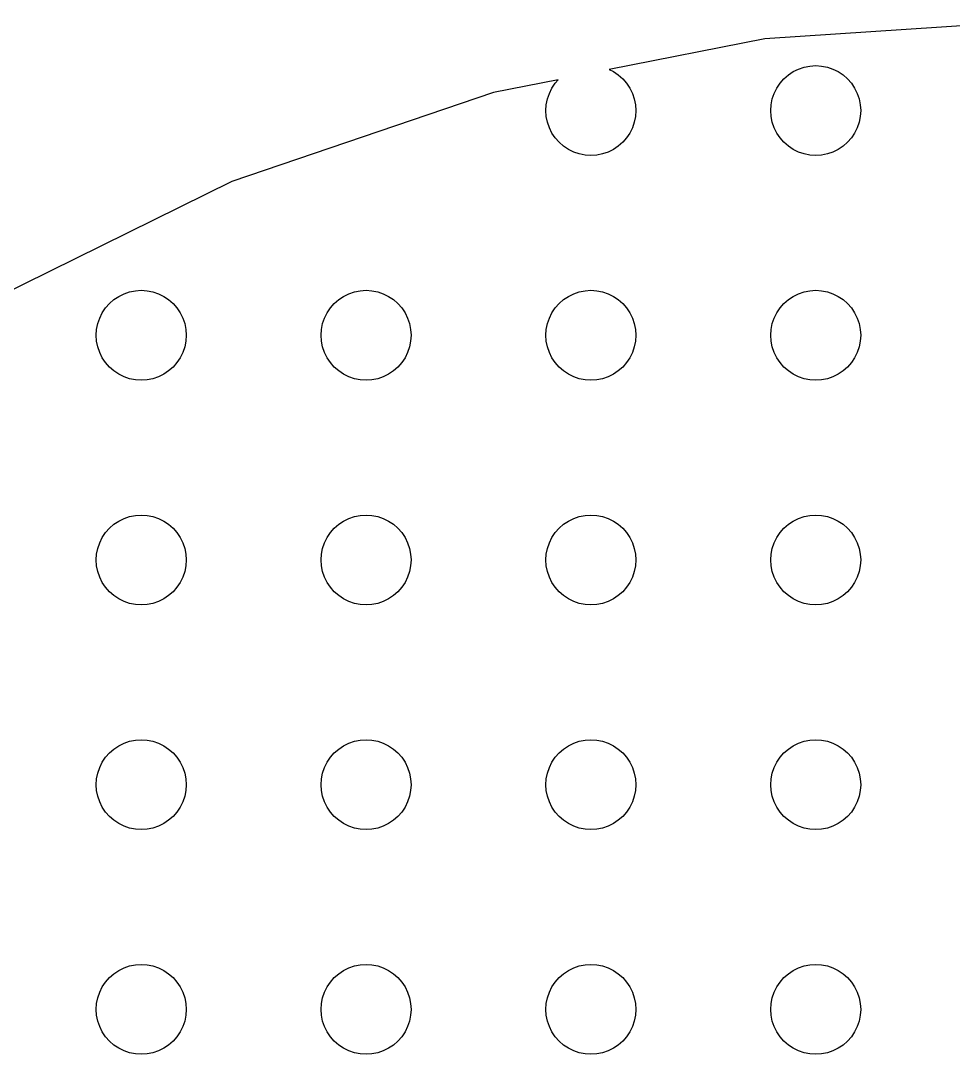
# Model space of a CAD drawing. Header units: metres. Extents: x -141 to 141, y -141 to 141.
# Drawn here: x -68 to -5.8, y 72 to 141 of the extents above; entities that cross this region are included whole.
import ezdxf

# ---------------------------------------------------------------- set-up
doc = ezdxf.new("R2010")
doc.units = ezdxf.units.M

msp = doc.modelspace()

# ---------------------------------------------------------------- linework, layer by layer
for p, q in [((0, 141), (-18.4042, 139.794)), ((-18.4042, 139.794), (-28.7709, 137.732)), ((-15.3916, 137.974), (-15, 138)), ((-15, 138), (-14.6084, 137.974)), ((-28.7709, 137.732), (-28.5, 137.598)), ((-28.5, 137.598), (-28.1737, 137.38)), ((-28.1737, 137.38), (-27.8787, 137.121)), ((-17.1213, 137.121), (-16.8263, 137.38)), ((-16.8263, 137.38), (-16.5, 137.598)), ((-16.5, 137.598), (-16.148, 137.772)), ((-16.148, 137.772), (-15.7764, 137.898)), ((-15.7764, 137.898), (-15.3916, 137.974)), ((-14.6084, 137.974), (-14.2235, 137.898)), ((-14.2235, 137.898), (-13.8519, 137.772)), ((-13.8519, 137.772), (-13.5, 137.598)), ((-13.5, 137.598), (-13.1737, 137.38)), ((-13.1737, 137.38), (-12.8787, 137.121)), ((-32.1809, 137.053), (-36.4935, 136.196)), ((-32.5981, 136.5), (-32.3801, 136.826)), ((-32.3801, 136.826), (-32.1809, 137.053)), ((-27.8787, 137.121), (-27.6199, 136.826)), ((-27.6199, 136.826), (-27.4019, 136.5)), ((-17.5981, 136.5), (-17.3801, 136.826)), ((-17.3801, 136.826), (-17.1213, 137.121)), ((-12.8787, 137.121), (-12.6199, 136.826)), ((-12.6199, 136.826), (-12.4019, 136.5)), ((-36.4935, 136.196), (-53.9584, 130.267)), ((-32.8978, 135.776), (-32.7716, 136.148)), ((-32.7716, 136.148), (-32.5981, 136.5)), ((-27.4019, 136.5), (-27.2283, 136.148)), ((-27.2283, 136.148), (-27.1022, 135.776)), ((-17.8978, 135.776), (-17.7716, 136.148)), ((-17.7716, 136.148), (-17.5981, 136.5)), ((-12.4019, 136.5), (-12.2283, 136.148)), ((-12.2283, 136.148), (-12.1022, 135.776)), ((-33, 135), (-32.9743, 135.392)), ((-32.9743, 135.392), (-32.8978, 135.776)), ((-27.1022, 135.776), (-27.0257, 135.392)), ((-27.0257, 135.392), (-27, 135)), ((-18, 135), (-17.9743, 135.392)), ((-17.9743, 135.392), (-17.8978, 135.776)), ((-12.1022, 135.776), (-12.0257, 135.392)), ((-12.0257, 135.392), (-12, 135)), ((-32.9743, 134.608), (-33, 135)), ((-32.8978, 134.224), (-32.9743, 134.608)), ((-27.0257, 134.608), (-27.1022, 134.224)), ((-27, 135), (-27.0257, 134.608)), ((-17.9743, 134.608), (-18, 135)), ((-17.8978, 134.224), (-17.9743, 134.608)), ((-12.0257, 134.608), (-12.1022, 134.224)), ((-12, 135), (-12.0257, 134.608)), ((-32.7716, 133.852), (-32.8978, 134.224)), ((-27.1022, 134.224), (-27.2283, 133.852)), ((-17.7716, 133.852), (-17.8978, 134.224)), ((-12.1022, 134.224), (-12.2283, 133.852)), ((-32.5981, 133.5), (-32.7716, 133.852)), ((-32.3801, 133.174), (-32.5981, 133.5)), ((-32.1213, 132.879), (-32.3801, 133.174)), ((-27.6199, 133.174), (-27.8787, 132.879)), ((-27.4019, 133.5), (-27.6199, 133.174)), ((-27.2283, 133.852), (-27.4019, 133.5)), ((-17.5981, 133.5), (-17.7716, 133.852)), ((-17.3801, 133.174), (-17.5981, 133.5)), ((-17.1213, 132.879), (-17.3801, 133.174)), ((-12.6199, 133.174), (-12.8787, 132.879)), ((-12.4019, 133.5), (-12.6199, 133.174)), ((-12.2283, 133.852), (-12.4019, 133.5)), ((-31.8263, 132.62), (-32.1213, 132.879)), ((-31.5, 132.402), (-31.8263, 132.62)), ((-28.1737, 132.62), (-28.5, 132.402)), ((-27.8787, 132.879), (-28.1737, 132.62)), ((-16.8263, 132.62), (-17.1213, 132.879)), ((-16.5, 132.402), (-16.8263, 132.62)), ((-13.1737, 132.62), (-13.5, 132.402)), ((-12.8787, 132.879), (-13.1737, 132.62)), ((-31.148, 132.228), (-31.5, 132.402)), ((-30.7764, 132.102), (-31.148, 132.228)), ((-30.3916, 132.026), (-30.7764, 132.102)), ((-30, 132), (-30.3916, 132.026)), ((-29.6084, 132.026), (-30, 132)), ((-29.2235, 132.102), (-29.6084, 132.026)), ((-28.8519, 132.228), (-29.2235, 132.102)), ((-28.5, 132.402), (-28.8519, 132.228)), ((-16.148, 132.228), (-16.5, 132.402)), ((-15.7764, 132.102), (-16.148, 132.228)), ((-15.3916, 132.026), (-15.7764, 132.102)), ((-15, 132), (-15.3916, 132.026)), ((-14.6084, 132.026), (-15, 132)), ((-14.2235, 132.102), (-14.6084, 132.026)), ((-13.8519, 132.228), (-14.2235, 132.102)), ((-13.5, 132.402), (-13.8519, 132.228)), ((-53.9584, 130.267), (-70.5, 122.11)), ((-61.148, 122.772), (-60.7765, 122.898)), ((-60.7765, 122.898), (-60.3916, 122.974)), ((-60.3916, 122.974), (-60, 123)), ((-60, 123), (-59.6084, 122.974)), ((-59.6084, 122.974), (-59.2235, 122.898)), ((-59.2235, 122.898), (-58.8519, 122.772)), ((-46.148, 122.772), (-45.7765, 122.898)), ((-45.7765, 122.898), (-45.3916, 122.974)), ((-45.3916, 122.974), (-45, 123)), ((-45, 123), (-44.6084, 122.974)), ((-44.6084, 122.974), (-44.2235, 122.898)), ((-44.2235, 122.898), (-43.8519, 122.772)), ((-31.148, 122.772), (-30.7764, 122.898)), ((-30.7764, 122.898), (-30.3916, 122.974)), ((-30.3916, 122.974), (-30, 123)), ((-30, 123), (-29.6084, 122.974)), ((-29.6084, 122.974), (-29.2235, 122.898)), ((-29.2235, 122.898), (-28.8519, 122.772)), ((-16.148, 122.772), (-15.7764, 122.898)), ((-15.7764, 122.898), (-15.3916, 122.974)), ((-15.3916, 122.974), (-15, 123)), ((-15, 123), (-14.6084, 122.974)), ((-14.6084, 122.974), (-14.2235, 122.898)), ((-14.2235, 122.898), (-13.8519, 122.772)), ((-62.1213, 122.121), (-61.8263, 122.38)), ((-61.8263, 122.38), (-61.5, 122.598)), ((-61.5, 122.598), (-61.148, 122.772)), ((-58.8519, 122.772), (-58.5, 122.598)), ((-58.5, 122.598), (-58.1737, 122.38)), ((-58.1737, 122.38), (-57.8787, 122.121)), ((-47.1213, 122.121), (-46.8263, 122.38)), ((-46.8263, 122.38), (-46.5, 122.598)), ((-46.5, 122.598), (-46.148, 122.772)), ((-43.8519, 122.772), (-43.5, 122.598)), ((-43.5, 122.598), (-43.1737, 122.38)), ((-43.1737, 122.38), (-42.8787, 122.121)), ((-32.1213, 122.121), (-31.8263, 122.38)), ((-31.8263, 122.38), (-31.5, 122.598)), ((-31.5, 122.598), (-31.148, 122.772)), ((-28.8519, 122.772), (-28.5, 122.598)), ((-28.5, 122.598), (-28.1737, 122.38)), ((-28.1737, 122.38), (-27.8787, 122.121)), ((-17.1213, 122.121), (-16.8263, 122.38)), ((-16.8263, 122.38), (-16.5, 122.598)), ((-16.5, 122.598), (-16.148, 122.772)), ((-13.8519, 122.772), (-13.5, 122.598)), ((-13.5, 122.598), (-13.1737, 122.38)), ((-13.1737, 122.38), (-12.8787, 122.121)), ((-62.7716, 121.148), (-62.5981, 121.5)), ((-62.5981, 121.5), (-62.3801, 121.826)), ((-62.3801, 121.826), (-62.1213, 122.121)), ((-57.8787, 122.121), (-57.6199, 121.826)), ((-57.6199, 121.826), (-57.4019, 121.5)), ((-57.4019, 121.5), (-57.2284, 121.148)), ((-47.7716, 121.148), (-47.5981, 121.5)), ((-47.5981, 121.5), (-47.3801, 121.826)), ((-47.3801, 121.826), (-47.1213, 122.121)), ((-42.8787, 122.121), (-42.6199, 121.826)), ((-42.6199, 121.826), (-42.4019, 121.5)), ((-42.4019, 121.5), (-42.2284, 121.148)), ((-32.7716, 121.148), (-32.5981, 121.5)), ((-32.5981, 121.5), (-32.3801, 121.826)), ((-32.3801, 121.826), (-32.1213, 122.121)), ((-27.8787, 122.121), (-27.6199, 121.826)), ((-27.6199, 121.826), (-27.4019, 121.5)), ((-27.4019, 121.5), (-27.2283, 121.148)), ((-17.7716, 121.148), (-17.5981, 121.5)), ((-17.5981, 121.5), (-17.3801, 121.826)), ((-17.3801, 121.826), (-17.1213, 122.121)), ((-12.8787, 122.121), (-12.6199, 121.826)), ((-12.6199, 121.826), (-12.4019, 121.5)), ((-12.4019, 121.5), (-12.2283, 121.148)), ((-62.9743, 120.392), (-62.8978, 120.776)), ((-62.8978, 120.776), (-62.7716, 121.148)), ((-57.2284, 121.148), (-57.1022, 120.776)), ((-57.1022, 120.776), (-57.0257, 120.392)), ((-47.9743, 120.392), (-47.8978, 120.776)), ((-47.8978, 120.776), (-47.7716, 121.148)), ((-42.2284, 121.148), (-42.1022, 120.776)), ((-42.1022, 120.776), (-42.0257, 120.392)), ((-32.9743, 120.392), (-32.8978, 120.776)), ((-32.8978, 120.776), (-32.7716, 121.148)), ((-27.2283, 121.148), (-27.1022, 120.776)), ((-27.1022, 120.776), (-27.0257, 120.392)), ((-17.9743, 120.392), (-17.8978, 120.776)), ((-17.8978, 120.776), (-17.7716, 121.148)), ((-12.2283, 121.148), (-12.1022, 120.776)), ((-12.1022, 120.776), (-12.0257, 120.392)), ((-63, 120), (-62.9743, 120.392)), ((-57.0257, 120.392), (-57, 120)), ((-48, 120), (-47.9743, 120.392)), ((-42.0257, 120.392), (-42, 120)), ((-33, 120), (-32.9743, 120.392)), ((-27.0257, 120.392), (-27, 120)), ((-18, 120), (-17.9743, 120.392)), ((-12.0257, 120.392), (-12, 120)), ((-62.9743, 119.608), (-63, 120)), ((-62.8978, 119.224), (-62.9743, 119.608)), ((-57.0257, 119.608), (-57.1022, 119.224)), ((-57, 120), (-57.0257, 119.608)), ((-47.9743, 119.608), (-48, 120)), ((-47.8978, 119.224), (-47.9743, 119.608)), ((-42.0257, 119.608), (-42.1022, 119.224)), ((-42, 120), (-42.0257, 119.608)), ((-32.9743, 119.608), (-33, 120)), ((-32.8978, 119.224), (-32.9743, 119.608)), ((-27.0257, 119.608), (-27.1022, 119.224)), ((-27, 120), (-27.0257, 119.608)), ((-17.9743, 119.608), (-18, 120)), ((-17.8978, 119.224), (-17.9743, 119.608)), ((-12.0257, 119.608), (-12.1022, 119.224)), ((-12, 120), (-12.0257, 119.608)), ((-62.7716, 118.852), (-62.8978, 119.224)), ((-62.5981, 118.5), (-62.7716, 118.852)), ((-57.2284, 118.852), (-57.4019, 118.5)), ((-57.1022, 119.224), (-57.2284, 118.852)), ((-47.7716, 118.852), (-47.8978, 119.224)), ((-47.5981, 118.5), (-47.7716, 118.852)), ((-42.2284, 118.852), (-42.4019, 118.5)), ((-42.1022, 119.224), (-42.2284, 118.852)), ((-32.7716, 118.852), (-32.8978, 119.224)), ((-32.5981, 118.5), (-32.7716, 118.852)), ((-27.2283, 118.852), (-27.4019, 118.5)), ((-27.1022, 119.224), (-27.2283, 118.852)), ((-17.7716, 118.852), (-17.8978, 119.224)), ((-17.5981, 118.5), (-17.7716, 118.852)), ((-12.2283, 118.852), (-12.4019, 118.5)), ((-12.1022, 119.224), (-12.2283, 118.852)), ((-62.3801, 118.174), (-62.5981, 118.5)), ((-62.1213, 117.879), (-62.3801, 118.174)), ((-57.6199, 118.174), (-57.8787, 117.879)), ((-57.4019, 118.5), (-57.6199, 118.174)), ((-47.3801, 118.174), (-47.5981, 118.5)), ((-47.1213, 117.879), (-47.3801, 118.174)), ((-42.6199, 118.174), (-42.8787, 117.879)), ((-42.4019, 118.5), (-42.6199, 118.174)), ((-32.3801, 118.174), (-32.5981, 118.5)), ((-32.1213, 117.879), (-32.3801, 118.174)), ((-27.6199, 118.174), (-27.8787, 117.879)), ((-27.4019, 118.5), (-27.6199, 118.174)), ((-17.3801, 118.174), (-17.5981, 118.5)), ((-17.1213, 117.879), (-17.3801, 118.174)), ((-12.6199, 118.174), (-12.8787, 117.879)), ((-12.4019, 118.5), (-12.6199, 118.174)), ((-61.8263, 117.62), (-62.1213, 117.879)), ((-61.5, 117.402), (-61.8263, 117.62)), ((-61.148, 117.228), (-61.5, 117.402)), ((-58.5, 117.402), (-58.8519, 117.228)), ((-58.1737, 117.62), (-58.5, 117.402)), ((-57.8787, 117.879), (-58.1737, 117.62)), ((-46.8263, 117.62), (-47.1213, 117.879)), ((-46.5, 117.402), (-46.8263, 117.62)), ((-46.148, 117.228), (-46.5, 117.402)), ((-43.5, 117.402), (-43.8519, 117.228)), ((-43.1737, 117.62), (-43.5, 117.402)), ((-42.8787, 117.879), (-43.1737, 117.62)), ((-31.8263, 117.62), (-32.1213, 117.879)), ((-31.5, 117.402), (-31.8263, 117.62)), ((-31.148, 117.228), (-31.5, 117.402)), ((-28.5, 117.402), (-28.8519, 117.228)), ((-28.1737, 117.62), (-28.5, 117.402)), ((-27.8787, 117.879), (-28.1737, 117.62)), ((-16.8263, 117.62), (-17.1213, 117.879)), ((-16.5, 117.402), (-16.8263, 117.62)), ((-16.148, 117.228), (-16.5, 117.402)), ((-13.5, 117.402), (-13.8519, 117.228)), ((-13.1737, 117.62), (-13.5, 117.402)), ((-12.8787, 117.879), (-13.1737, 117.62)), ((-60.7765, 117.102), (-61.148, 117.228)), ((-60.3916, 117.026), (-60.7765, 117.102)), ((-60, 117), (-60.3916, 117.026)), ((-59.6084, 117.026), (-60, 117)), ((-59.2235, 117.102), (-59.6084, 117.026)), ((-58.8519, 117.228), (-59.2235, 117.102)), ((-45.7765, 117.102), (-46.148, 117.228)), ((-45.3916, 117.026), (-45.7765, 117.102)), ((-45, 117), (-45.3916, 117.026)), ((-44.6084, 117.026), (-45, 117)), ((-44.2235, 117.102), (-44.6084, 117.026)), ((-43.8519, 117.228), (-44.2235, 117.102)), ((-30.7764, 117.102), (-31.148, 117.228)), ((-30.3916, 117.026), (-30.7764, 117.102)), ((-30, 117), (-30.3916, 117.026)), ((-29.6084, 117.026), (-30, 117)), ((-29.2235, 117.102), (-29.6084, 117.026)), ((-28.8519, 117.228), (-29.2235, 117.102)), ((-15.7764, 117.102), (-16.148, 117.228)), ((-15.3916, 117.026), (-15.7764, 117.102)), ((-15, 117), (-15.3916, 117.026)), ((-14.6084, 117.026), (-15, 117)), ((-14.2235, 117.102), (-14.6084, 117.026)), ((-13.8519, 117.228), (-14.2235, 117.102)), ((-61.5, 107.598), (-61.148, 107.772)), ((-61.148, 107.772), (-60.7765, 107.898)), ((-60.7765, 107.898), (-60.3916, 107.974)), ((-60.3916, 107.974), (-60, 108)), ((-60, 108), (-59.6084, 107.974)), ((-59.6084, 107.974), (-59.2235, 107.898)), ((-59.2235, 107.898), (-58.8519, 107.772)), ((-58.8519, 107.772), (-58.5, 107.598)), ((-46.5, 107.598), (-46.148, 107.772)), ((-46.148, 107.772), (-45.7765, 107.898)), ((-45.7765, 107.898), (-45.3916, 107.974)), ((-45.3916, 107.974), (-45, 108)), ((-45, 108), (-44.6084, 107.974)), ((-44.6084, 107.974), (-44.2235, 107.898)), ((-44.2235, 107.898), (-43.8519, 107.772)), ((-43.8519, 107.772), (-43.5, 107.598)), ((-31.5, 107.598), (-31.148, 107.772)), ((-31.148, 107.772), (-30.7764, 107.898)), ((-30.7764, 107.898), (-30.3916, 107.974)), ((-30.3916, 107.974), (-30, 108)), ((-30, 108), (-29.6084, 107.974)), ((-29.6084, 107.974), (-29.2235, 107.898)), ((-29.2235, 107.898), (-28.8519, 107.772)), ((-28.8519, 107.772), (-28.5, 107.598)), ((-16.5, 107.598), (-16.148, 107.772)), ((-16.148, 107.772), (-15.7764, 107.898)), ((-15.7764, 107.898), (-15.3916, 107.974)), ((-15.3916, 107.974), (-15, 108)), ((-15, 108), (-14.6084, 107.974)), ((-14.6084, 107.974), (-14.2235, 107.898)), ((-14.2235, 107.898), (-13.8519, 107.772)), ((-13.8519, 107.772), (-13.5, 107.598)), ((-62.3801, 106.826), (-62.1213, 107.121)), ((-62.1213, 107.121), (-61.8263, 107.38)), ((-61.8263, 107.38), (-61.5, 107.598)), ((-58.5, 107.598), (-58.1737, 107.38)), ((-58.1737, 107.38), (-57.8787, 107.121)), ((-57.8787, 107.121), (-57.6199, 106.826)), ((-47.3801, 106.826), (-47.1213, 107.121)), ((-47.1213, 107.121), (-46.8263, 107.38)), ((-46.8263, 107.38), (-46.5, 107.598)), ((-43.5, 107.598), (-43.1737, 107.38)), ((-43.1737, 107.38), (-42.8787, 107.121)), ((-42.8787, 107.121), (-42.6199, 106.826)), ((-32.3801, 106.826), (-32.1213, 107.121)), ((-32.1213, 107.121), (-31.8263, 107.38)), ((-31.8263, 107.38), (-31.5, 107.598)), ((-28.5, 107.598), (-28.1737, 107.38)), ((-28.1737, 107.38), (-27.8787, 107.121)), ((-27.8787, 107.121), (-27.6199, 106.826)), ((-17.3801, 106.826), (-17.1213, 107.121)), ((-17.1213, 107.121), (-16.8263, 107.38)), ((-16.8263, 107.38), (-16.5, 107.598)), ((-13.5, 107.598), (-13.1737, 107.38)), ((-13.1737, 107.38), (-12.8787, 107.121)), ((-12.8787, 107.121), (-12.6199, 106.826)), ((-62.7716, 106.148), (-62.5981, 106.5)), ((-62.5981, 106.5), (-62.3801, 106.826)), ((-57.6199, 106.826), (-57.4019, 106.5)), ((-57.4019, 106.5), (-57.2284, 106.148)), ((-47.7716, 106.148), (-47.5981, 106.5)), ((-47.5981, 106.5), (-47.3801, 106.826)), ((-42.6199, 106.826), (-42.4019, 106.5)), ((-42.4019, 106.5), (-42.2284, 106.148)), ((-32.7716, 106.148), (-32.5981, 106.5)), ((-32.5981, 106.5), (-32.3801, 106.826)), ((-27.6199, 106.826), (-27.4019, 106.5)), ((-27.4019, 106.5), (-27.2283, 106.148)), ((-17.7716, 106.148), (-17.5981, 106.5)), ((-17.5981, 106.5), (-17.3801, 106.826)), ((-12.6199, 106.826), (-12.4019, 106.5)), ((-12.4019, 106.5), (-12.2283, 106.148)), ((-62.9743, 105.392), (-62.8978, 105.776)), ((-62.8978, 105.776), (-62.7716, 106.148)), ((-57.2284, 106.148), (-57.1022, 105.776)), ((-57.1022, 105.776), (-57.0257, 105.392)), ((-47.9743, 105.392), (-47.8978, 105.776)), ((-47.8978, 105.776), (-47.7716, 106.148)), ((-42.2284, 106.148), (-42.1022, 105.776)), ((-42.1022, 105.776), (-42.0257, 105.392)), ((-32.9743, 105.392), (-32.8978, 105.776)), ((-32.8978, 105.776), (-32.7716, 106.148)), ((-27.2283, 106.148), (-27.1022, 105.776)), ((-27.1022, 105.776), (-27.0257, 105.392)), ((-17.9743, 105.392), (-17.8978, 105.776)), ((-17.8978, 105.776), (-17.7716, 106.148)), ((-12.2283, 106.148), (-12.1022, 105.776)), ((-12.1022, 105.776), (-12.0257, 105.392)), ((-63, 105), (-62.9743, 105.392)), ((-62.9743, 104.608), (-63, 105)), ((-57.0257, 105.392), (-57, 105)), ((-57, 105), (-57.0257, 104.608)), ((-48, 105), (-47.9743, 105.392)), ((-47.9743, 104.608), (-48, 105)), ((-42.0257, 105.392), (-42, 105)), ((-42, 105), (-42.0257, 104.608)), ((-33, 105), (-32.9743, 105.392)), ((-32.9743, 104.608), (-33, 105)), ((-27.0257, 105.392), (-27, 105)), ((-27, 105), (-27.0257, 104.608)), ((-18, 105), (-17.9743, 105.392)), ((-17.9743, 104.608), (-18, 105)), ((-12.0257, 105.392), (-12, 105)), ((-12, 105), (-12.0257, 104.608)), ((-62.8978, 104.224), (-62.9743, 104.608)), ((-62.7716, 103.852), (-62.8978, 104.224)), ((-57.1022, 104.224), (-57.2284, 103.852)), ((-57.0257, 104.608), (-57.1022, 104.224)), ((-47.8978, 104.224), (-47.9743, 104.608)), ((-47.7716, 103.852), (-47.8978, 104.224)), ((-42.1022, 104.224), (-42.2284, 103.852)), ((-42.0257, 104.608), (-42.1022, 104.224)), ((-32.8978, 104.224), (-32.9743, 104.608)), ((-32.7716, 103.852), (-32.8978, 104.224)), ((-27.1022, 104.224), (-27.2283, 103.852)), ((-27.0257, 104.608), (-27.1022, 104.224)), ((-17.8978, 104.224), (-17.9743, 104.608)), ((-17.7716, 103.852), (-17.8978, 104.224)), ((-12.1022, 104.224), (-12.2283, 103.852)), ((-12.0257, 104.608), (-12.1022, 104.224)), ((-62.5981, 103.5), (-62.7716, 103.852)), ((-62.3801, 103.174), (-62.5981, 103.5)), ((-57.4019, 103.5), (-57.6199, 103.174)), ((-57.2284, 103.852), (-57.4019, 103.5)), ((-47.5981, 103.5), (-47.7716, 103.852)), ((-47.3801, 103.174), (-47.5981, 103.5)), ((-42.4019, 103.5), (-42.6199, 103.174)), ((-42.2284, 103.852), (-42.4019, 103.5)), ((-32.5981, 103.5), (-32.7716, 103.852)), ((-32.3801, 103.174), (-32.5981, 103.5)), ((-27.4019, 103.5), (-27.6199, 103.174)), ((-27.2283, 103.852), (-27.4019, 103.5)), ((-17.5981, 103.5), (-17.7716, 103.852)), ((-17.3801, 103.174), (-17.5981, 103.5)), ((-12.4019, 103.5), (-12.6199, 103.174)), ((-12.2283, 103.852), (-12.4019, 103.5)), ((-62.1213, 102.879), (-62.3801, 103.174)), ((-61.8263, 102.62), (-62.1213, 102.879)), ((-57.8787, 102.879), (-58.1737, 102.62)), ((-57.6199, 103.174), (-57.8787, 102.879)), ((-47.1213, 102.879), (-47.3801, 103.174)), ((-46.8263, 102.62), (-47.1213, 102.879)), ((-42.8787, 102.879), (-43.1737, 102.62)), ((-42.6199, 103.174), (-42.8787, 102.879)), ((-32.1213, 102.879), (-32.3801, 103.174)), ((-31.8263, 102.62), (-32.1213, 102.879)), ((-27.8787, 102.879), (-28.1737, 102.62)), ((-27.6199, 103.174), (-27.8787, 102.879)), ((-17.1213, 102.879), (-17.3801, 103.174)), ((-16.8263, 102.62), (-17.1213, 102.879)), ((-12.8787, 102.879), (-13.1737, 102.62)), ((-12.6199, 103.174), (-12.8787, 102.879)), ((-61.5, 102.402), (-61.8263, 102.62)), ((-61.148, 102.228), (-61.5, 102.402)), ((-60.7765, 102.102), (-61.148, 102.228)), ((-58.8519, 102.228), (-59.2235, 102.102)), ((-58.5, 102.402), (-58.8519, 102.228)), ((-58.1737, 102.62), (-58.5, 102.402)), ((-46.5, 102.402), (-46.8263, 102.62)), ((-46.148, 102.228), (-46.5, 102.402)), ((-45.7765, 102.102), (-46.148, 102.228)), ((-43.8519, 102.228), (-44.2235, 102.102)), ((-43.5, 102.402), (-43.8519, 102.228)), ((-43.1737, 102.62), (-43.5, 102.402)), ((-31.5, 102.402), (-31.8263, 102.62)), ((-31.148, 102.228), (-31.5, 102.402)), ((-30.7764, 102.102), (-31.148, 102.228)), ((-28.8519, 102.228), (-29.2235, 102.102)), ((-28.5, 102.402), (-28.8519, 102.228)), ((-28.1737, 102.62), (-28.5, 102.402)), ((-16.5, 102.402), (-16.8263, 102.62)), ((-16.148, 102.228), (-16.5, 102.402)), ((-15.7764, 102.102), (-16.148, 102.228)), ((-13.8519, 102.228), (-14.2235, 102.102)), ((-13.5, 102.402), (-13.8519, 102.228)), ((-13.1737, 102.62), (-13.5, 102.402)), ((-60.3916, 102.026), (-60.7765, 102.102)), ((-60, 102), (-60.3916, 102.026)), ((-59.6084, 102.026), (-60, 102)), ((-59.2235, 102.102), (-59.6084, 102.026)), ((-45.3916, 102.026), (-45.7765, 102.102)), ((-45, 102), (-45.3916, 102.026)), ((-44.6084, 102.026), (-45, 102)), ((-44.2235, 102.102), (-44.6084, 102.026)), ((-30.3916, 102.026), (-30.7764, 102.102)), ((-30, 102), (-30.3916, 102.026)), ((-29.6084, 102.026), (-30, 102)), ((-29.2235, 102.102), (-29.6084, 102.026)), ((-15.3916, 102.026), (-15.7764, 102.102)), ((-15, 102), (-15.3916, 102.026)), ((-14.6084, 102.026), (-15, 102)), ((-14.2235, 102.102), (-14.6084, 102.026)), ((-61.8263, 92.3801), (-61.5, 92.5981)), ((-61.5, 92.5981), (-61.148, 92.7716)), ((-61.148, 92.7716), (-60.7765, 92.8978)), ((-60.7765, 92.8978), (-60.3916, 92.9743)), ((-60.3916, 92.9743), (-60, 93)), ((-60, 93), (-59.6084, 92.9743)), ((-59.6084, 92.9743), (-59.2235, 92.8978)), ((-59.2235, 92.8978), (-58.8519, 92.7716)), ((-58.8519, 92.7716), (-58.5, 92.5981)), ((-58.5, 92.5981), (-58.1737, 92.3801)), ((-46.8263, 92.3801), (-46.5, 92.5981)), ((-46.5, 92.5981), (-46.148, 92.7716)), ((-46.148, 92.7716), (-45.7765, 92.8978)), ((-45.7765, 92.8978), (-45.3916, 92.9743)), ((-45.3916, 92.9743), (-45, 93)), ((-45, 93), (-44.6084, 92.9743)), ((-44.6084, 92.9743), (-44.2235, 92.8978)), ((-44.2235, 92.8978), (-43.8519, 92.7716)), ((-43.8519, 92.7716), (-43.5, 92.5981)), ((-43.5, 92.5981), (-43.1737, 92.3801)), ((-31.8263, 92.3801), (-31.5, 92.5981)), ((-31.5, 92.5981), (-31.148, 92.7716)), ((-31.148, 92.7716), (-30.7764, 92.8978)), ((-30.7764, 92.8978), (-30.3916, 92.9743)), ((-30.3916, 92.9743), (-30, 93)), ((-30, 93), (-29.6084, 92.9743)), ((-29.6084, 92.9743), (-29.2235, 92.8978)), ((-29.2235, 92.8978), (-28.8519, 92.7716)), ((-28.8519, 92.7716), (-28.5, 92.5981)), ((-28.5, 92.5981), (-28.1737, 92.3801)), ((-16.8263, 92.3801), (-16.5, 92.5981)), ((-16.5, 92.5981), (-16.148, 92.7716)), ((-16.148, 92.7716), (-15.7764, 92.8978)), ((-15.7764, 92.8978), (-15.3916, 92.9743)), ((-15.3916, 92.9743), (-15, 93)), ((-15, 93), (-14.6084, 92.9743)), ((-14.6084, 92.9743), (-14.2235, 92.8978)), ((-14.2235, 92.8978), (-13.8519, 92.7716)), ((-13.8519, 92.7716), (-13.5, 92.5981)), ((-13.5, 92.5981), (-13.1737, 92.3801)), ((-62.5981, 91.5), (-62.3801, 91.8263)), ((-62.3801, 91.8263), (-62.1213, 92.1213)), ((-62.1213, 92.1213), (-61.8263, 92.3801)), ((-58.1737, 92.3801), (-57.8787, 92.1213)), ((-57.8787, 92.1213), (-57.6199, 91.8263)), ((-57.6199, 91.8263), (-57.4019, 91.5)), ((-47.5981, 91.5), (-47.3801, 91.8263)), ((-47.3801, 91.8263), (-47.1213, 92.1213)), ((-47.1213, 92.1213), (-46.8263, 92.3801)), ((-43.1737, 92.3801), (-42.8787, 92.1213)), ((-42.8787, 92.1213), (-42.6199, 91.8263)), ((-42.6199, 91.8263), (-42.4019, 91.5)), ((-32.5981, 91.5), (-32.3801, 91.8263)), ((-32.3801, 91.8263), (-32.1213, 92.1213)), ((-32.1213, 92.1213), (-31.8263, 92.3801)), ((-28.1737, 92.3801), (-27.8787, 92.1213)), ((-27.8787, 92.1213), (-27.6199, 91.8263)), ((-27.6199, 91.8263), (-27.4019, 91.5)), ((-17.5981, 91.5), (-17.3801, 91.8263)), ((-17.3801, 91.8263), (-17.1213, 92.1213)), ((-17.1213, 92.1213), (-16.8263, 92.3801)), ((-13.1737, 92.3801), (-12.8787, 92.1213)), ((-12.8787, 92.1213), (-12.6199, 91.8263)), ((-12.6199, 91.8263), (-12.4019, 91.5)), ((-62.8978, 90.7765), (-62.7716, 91.148)), ((-62.7716, 91.148), (-62.5981, 91.5)), ((-57.4019, 91.5), (-57.2284, 91.148)), ((-57.2284, 91.148), (-57.1022, 90.7765)), ((-47.8978, 90.7765), (-47.7716, 91.148)), ((-47.7716, 91.148), (-47.5981, 91.5)), ((-42.4019, 91.5), (-42.2284, 91.148)), ((-42.2284, 91.148), (-42.1022, 90.7765)), ((-32.8978, 90.7765), (-32.7716, 91.148)), ((-32.7716, 91.148), (-32.5981, 91.5)), ((-27.4019, 91.5), (-27.2283, 91.148)), ((-27.2283, 91.148), (-27.1022, 90.7765)), ((-17.8978, 90.7765), (-17.7716, 91.148)), ((-17.7716, 91.148), (-17.5981, 91.5)), ((-12.4019, 91.5), (-12.2283, 91.148)), ((-12.2283, 91.148), (-12.1022, 90.7765)), ((-63, 90), (-62.9743, 90.3916)), ((-62.9743, 90.3916), (-62.8978, 90.7765)), ((-57.1022, 90.7765), (-57.0257, 90.3916)), ((-57.0257, 90.3916), (-57, 90)), ((-48, 90), (-47.9743, 90.3916)), ((-47.9743, 90.3916), (-47.8978, 90.7765)), ((-42.1022, 90.7765), (-42.0257, 90.3916)), ((-42.0257, 90.3916), (-42, 90)), ((-33, 90), (-32.9743, 90.3916)), ((-32.9743, 90.3916), (-32.8978, 90.7765)), ((-27.1022, 90.7765), (-27.0257, 90.3916)), ((-27.0257, 90.3916), (-27, 90)), ((-18, 90), (-17.9743, 90.3916)), ((-17.9743, 90.3916), (-17.8978, 90.7765)), ((-12.1022, 90.7765), (-12.0257, 90.3916)), ((-12.0257, 90.3916), (-12, 90)), ((-62.9743, 89.6084), (-63, 90)), ((-57, 90), (-57.0257, 89.6084)), ((-47.9743, 89.6084), (-48, 90)), ((-42, 90), (-42.0257, 89.6084)), ((-32.9743, 89.6084), (-33, 90)), ((-27, 90), (-27.0257, 89.6084)), ((-17.9743, 89.6084), (-18, 90)), ((-12, 90), (-12.0257, 89.6084)), ((-62.8978, 89.2235), (-62.9743, 89.6084)), ((-62.7716, 88.8519), (-62.8978, 89.2235)), ((-57.1022, 89.2235), (-57.2284, 88.8519)), ((-57.0257, 89.6084), (-57.1022, 89.2235)), ((-47.8978, 89.2235), (-47.9743, 89.6084)), ((-47.7716, 88.8519), (-47.8978, 89.2235)), ((-42.1022, 89.2235), (-42.2284, 88.8519)), ((-42.0257, 89.6084), (-42.1022, 89.2235)), ((-32.8978, 89.2235), (-32.9743, 89.6084)), ((-32.7716, 88.8519), (-32.8978, 89.2235)), ((-27.1022, 89.2235), (-27.2283, 88.8519)), ((-27.0257, 89.6084), (-27.1022, 89.2235)), ((-17.8978, 89.2235), (-17.9743, 89.6084)), ((-17.7716, 88.8519), (-17.8978, 89.2235)), ((-12.1022, 89.2235), (-12.2283, 88.8519)), ((-12.0257, 89.6084), (-12.1022, 89.2235)), ((-62.5981, 88.5), (-62.7716, 88.8519)), ((-62.3801, 88.1737), (-62.5981, 88.5)), ((-57.4019, 88.5), (-57.6199, 88.1737)), ((-57.2284, 88.8519), (-57.4019, 88.5)), ((-47.5981, 88.5), (-47.7716, 88.8519)), ((-47.3801, 88.1737), (-47.5981, 88.5)), ((-42.4019, 88.5), (-42.6199, 88.1737)), ((-42.2284, 88.8519), (-42.4019, 88.5)), ((-32.5981, 88.5), (-32.7716, 88.8519)), ((-32.3801, 88.1737), (-32.5981, 88.5)), ((-27.4019, 88.5), (-27.6199, 88.1737)), ((-27.2283, 88.8519), (-27.4019, 88.5)), ((-17.5981, 88.5), (-17.7716, 88.8519)), ((-17.3801, 88.1737), (-17.5981, 88.5)), ((-12.4019, 88.5), (-12.6199, 88.1737)), ((-12.2283, 88.8519), (-12.4019, 88.5)), ((-62.1213, 87.8787), (-62.3801, 88.1737)), ((-61.8263, 87.6199), (-62.1213, 87.8787)), ((-57.8787, 87.8787), (-58.1737, 87.6199)), ((-57.6199, 88.1737), (-57.8787, 87.8787)), ((-47.1213, 87.8787), (-47.3801, 88.1737)), ((-46.8263, 87.6199), (-47.1213, 87.8787)), ((-42.8787, 87.8787), (-43.1737, 87.6199)), ((-42.6199, 88.1737), (-42.8787, 87.8787)), ((-32.1213, 87.8787), (-32.3801, 88.1737)), ((-31.8263, 87.6199), (-32.1213, 87.8787)), ((-27.8787, 87.8787), (-28.1737, 87.6199)), ((-27.6199, 88.1737), (-27.8787, 87.8787)), ((-17.1213, 87.8787), (-17.3801, 88.1737)), ((-16.8263, 87.6199), (-17.1213, 87.8787)), ((-12.8787, 87.8787), (-13.1737, 87.6199)), ((-12.6199, 88.1737), (-12.8787, 87.8787)), ((-61.5, 87.4019), (-61.8263, 87.6199)), ((-61.148, 87.2284), (-61.5, 87.4019)), ((-60.7765, 87.1022), (-61.148, 87.2284)), ((-60.3916, 87.0257), (-60.7765, 87.1022)), ((-60, 87), (-60.3916, 87.0257)), ((-59.6084, 87.0257), (-60, 87)), ((-59.2235, 87.1022), (-59.6084, 87.0257)), ((-58.8519, 87.2284), (-59.2235, 87.1022)), ((-58.5, 87.4019), (-58.8519, 87.2284)), ((-58.1737, 87.6199), (-58.5, 87.4019)), ((-46.5, 87.4019), (-46.8263, 87.6199)), ((-46.148, 87.2284), (-46.5, 87.4019)), ((-45.7765, 87.1022), (-46.148, 87.2284)), ((-45.3916, 87.0257), (-45.7765, 87.1022)), ((-45, 87), (-45.3916, 87.0257)), ((-44.6084, 87.0257), (-45, 87)), ((-44.2235, 87.1022), (-44.6084, 87.0257)), ((-43.8519, 87.2284), (-44.2235, 87.1022)), ((-43.5, 87.4019), (-43.8519, 87.2284)), ((-43.1737, 87.6199), (-43.5, 87.4019)), ((-31.5, 87.4019), (-31.8263, 87.6199)), ((-31.148, 87.2284), (-31.5, 87.4019)), ((-30.7764, 87.1022), (-31.148, 87.2284)), ((-30.3916, 87.0257), (-30.7764, 87.1022)), ((-30, 87), (-30.3916, 87.0257)), ((-29.6084, 87.0257), (-30, 87)), ((-29.2235, 87.1022), (-29.6084, 87.0257)), ((-28.8519, 87.2284), (-29.2235, 87.1022)), ((-28.5, 87.4019), (-28.8519, 87.2284)), ((-28.1737, 87.6199), (-28.5, 87.4019)), ((-16.5, 87.4019), (-16.8263, 87.6199)), ((-16.148, 87.2284), (-16.5, 87.4019)), ((-15.7764, 87.1022), (-16.148, 87.2284)), ((-15.3916, 87.0257), (-15.7764, 87.1022)), ((-15, 87), (-15.3916, 87.0257)), ((-14.6084, 87.0257), (-15, 87)), ((-14.2235, 87.1022), (-14.6084, 87.0257)), ((-13.8519, 87.2284), (-14.2235, 87.1022)), ((-13.5, 87.4019), (-13.8519, 87.2284)), ((-13.1737, 87.6199), (-13.5, 87.4019)), ((-60.7765, 77.8978), (-60.3916, 77.9743)), ((-60.3916, 77.9743), (-60, 78)), ((-60, 78), (-59.6084, 77.9743)), ((-59.6084, 77.9743), (-59.2235, 77.8978)), ((-45.7765, 77.8978), (-45.3916, 77.9743)), ((-45.3916, 77.9743), (-45, 78)), ((-45, 78), (-44.6084, 77.9743)), ((-44.6084, 77.9743), (-44.2235, 77.8978)), ((-30.7764, 77.8978), (-30.3916, 77.9743)), ((-30.3916, 77.9743), (-30, 78)), ((-30, 78), (-29.6084, 77.9743)), ((-29.6084, 77.9743), (-29.2235, 77.8978)), ((-15.7764, 77.8978), (-15.3916, 77.9743)), ((-15.3916, 77.9743), (-15, 78)), ((-15, 78), (-14.6084, 77.9743)), ((-14.6084, 77.9743), (-14.2235, 77.8978)), ((-62.1213, 77.1213), (-61.8263, 77.3801)), ((-61.8263, 77.3801), (-61.5, 77.5981)), ((-61.5, 77.5981), (-61.148, 77.7716)), ((-61.148, 77.7716), (-60.7765, 77.8978)), ((-59.2235, 77.8978), (-58.8519, 77.7716)), ((-58.8519, 77.7716), (-58.5, 77.5981)), ((-58.5, 77.5981), (-58.1737, 77.3801)), ((-58.1737, 77.3801), (-57.8787, 77.1213)), ((-47.1213, 77.1213), (-46.8263, 77.3801)), ((-46.8263, 77.3801), (-46.5, 77.5981)), ((-46.5, 77.5981), (-46.148, 77.7716)), ((-46.148, 77.7716), (-45.7765, 77.8978)), ((-44.2235, 77.8978), (-43.8519, 77.7716)), ((-43.8519, 77.7716), (-43.5, 77.5981)), ((-43.5, 77.5981), (-43.1737, 77.3801)), ((-43.1737, 77.3801), (-42.8787, 77.1213)), ((-32.1213, 77.1213), (-31.8263, 77.3801)), ((-31.8263, 77.3801), (-31.5, 77.5981)), ((-31.5, 77.5981), (-31.148, 77.7716)), ((-31.148, 77.7716), (-30.7764, 77.8978)), ((-29.2235, 77.8978), (-28.8519, 77.7716)), ((-28.8519, 77.7716), (-28.5, 77.5981)), ((-28.5, 77.5981), (-28.1737, 77.3801)), ((-28.1737, 77.3801), (-27.8787, 77.1213)), ((-17.1213, 77.1213), (-16.8263, 77.3801)), ((-16.8263, 77.3801), (-16.5, 77.5981)), ((-16.5, 77.5981), (-16.148, 77.7716)), ((-16.148, 77.7716), (-15.7764, 77.8978)), ((-14.2235, 77.8978), (-13.8519, 77.7716)), ((-13.8519, 77.7716), (-13.5, 77.5981)), ((-13.5, 77.5981), (-13.1737, 77.3801)), ((-13.1737, 77.3801), (-12.8787, 77.1213)), ((-62.5981, 76.5), (-62.3801, 76.8263)), ((-62.3801, 76.8263), (-62.1213, 77.1213)), ((-57.8787, 77.1213), (-57.6199, 76.8263)), ((-57.6199, 76.8263), (-57.4019, 76.5)), ((-47.5981, 76.5), (-47.3801, 76.8263)), ((-47.3801, 76.8263), (-47.1213, 77.1213)), ((-42.8787, 77.1213), (-42.6199, 76.8263)), ((-42.6199, 76.8263), (-42.4019, 76.5)), ((-32.5981, 76.5), (-32.3801, 76.8263)), ((-32.3801, 76.8263), (-32.1213, 77.1213)), ((-27.8787, 77.1213), (-27.6199, 76.8263)), ((-27.6199, 76.8263), (-27.4019, 76.5)), ((-17.5981, 76.5), (-17.3801, 76.8263)), ((-17.3801, 76.8263), (-17.1213, 77.1213)), ((-12.8787, 77.1213), (-12.6199, 76.8263)), ((-12.6199, 76.8263), (-12.4019, 76.5)), ((-62.8978, 75.7765), (-62.7716, 76.148)), ((-62.7716, 76.148), (-62.5981, 76.5)), ((-57.4019, 76.5), (-57.2284, 76.148)), ((-57.2284, 76.148), (-57.1022, 75.7765)), ((-47.8978, 75.7765), (-47.7716, 76.148)), ((-47.7716, 76.148), (-47.5981, 76.5)), ((-42.4019, 76.5), (-42.2284, 76.148)), ((-42.2284, 76.148), (-42.1022, 75.7765)), ((-32.8978, 75.7765), (-32.7716, 76.148)), ((-32.7716, 76.148), (-32.5981, 76.5)), ((-27.4019, 76.5), (-27.2283, 76.148)), ((-27.2283, 76.148), (-27.1022, 75.7765)), ((-17.8978, 75.7765), (-17.7716, 76.148)), ((-17.7716, 76.148), (-17.5981, 76.5)), ((-12.4019, 76.5), (-12.2283, 76.148)), ((-12.2283, 76.148), (-12.1022, 75.7765)), ((-63, 75), (-62.9743, 75.3916)), ((-62.9743, 75.3916), (-62.8978, 75.7765)), ((-57.1022, 75.7765), (-57.0257, 75.3916)), ((-57.0257, 75.3916), (-57, 75)), ((-48, 75), (-47.9743, 75.3916)), ((-47.9743, 75.3916), (-47.8978, 75.7765)), ((-42.1022, 75.7765), (-42.0257, 75.3916)), ((-42.0257, 75.3916), (-42, 75)), ((-33, 75), (-32.9743, 75.3916)), ((-32.9743, 75.3916), (-32.8978, 75.7765)), ((-27.1022, 75.7765), (-27.0257, 75.3916)), ((-27.0257, 75.3916), (-27, 75)), ((-18, 75), (-17.9743, 75.3916)), ((-17.9743, 75.3916), (-17.8978, 75.7765)), ((-12.1022, 75.7765), (-12.0257, 75.3916)), ((-12.0257, 75.3916), (-12, 75)), ((-62.9743, 74.6084), (-63, 75)), ((-62.8978, 74.2235), (-62.9743, 74.6084)), ((-57.0257, 74.6084), (-57.1022, 74.2235)), ((-57, 75), (-57.0257, 74.6084)), ((-47.9743, 74.6084), (-48, 75)), ((-47.8978, 74.2235), (-47.9743, 74.6084)), ((-42.0257, 74.6084), (-42.1022, 74.2235)), ((-42, 75), (-42.0257, 74.6084)), ((-32.9743, 74.6084), (-33, 75)), ((-32.8978, 74.2235), (-32.9743, 74.6084)), ((-27.0257, 74.6084), (-27.1022, 74.2235)), ((-27, 75), (-27.0257, 74.6084)), ((-17.9743, 74.6084), (-18, 75)), ((-17.8978, 74.2235), (-17.9743, 74.6084)), ((-12.0257, 74.6084), (-12.1022, 74.2235)), ((-12, 75), (-12.0257, 74.6084)), ((-62.7716, 73.8519), (-62.8978, 74.2235)), ((-62.5981, 73.5), (-62.7716, 73.8519)), ((-57.2284, 73.8519), (-57.4019, 73.5)), ((-57.1022, 74.2235), (-57.2284, 73.8519)), ((-47.7716, 73.8519), (-47.8978, 74.2235)), ((-47.5981, 73.5), (-47.7716, 73.8519)), ((-42.2284, 73.8519), (-42.4019, 73.5)), ((-42.1022, 74.2235), (-42.2284, 73.8519)), ((-32.7716, 73.8519), (-32.8978, 74.2235)), ((-32.5981, 73.5), (-32.7716, 73.8519)), ((-27.2283, 73.8519), (-27.4019, 73.5)), ((-27.1022, 74.2235), (-27.2283, 73.8519)), ((-17.7716, 73.8519), (-17.8978, 74.2235)), ((-17.5981, 73.5), (-17.7716, 73.8519)), ((-12.2283, 73.8519), (-12.4019, 73.5)), ((-12.1022, 74.2235), (-12.2283, 73.8519)), ((-62.3801, 73.1737), (-62.5981, 73.5)), ((-62.1213, 72.8787), (-62.3801, 73.1737)), ((-57.6199, 73.1737), (-57.8787, 72.8787)), ((-57.4019, 73.5), (-57.6199, 73.1737)), ((-47.3801, 73.1737), (-47.5981, 73.5)), ((-47.1213, 72.8787), (-47.3801, 73.1737)), ((-42.6199, 73.1737), (-42.8787, 72.8787)), ((-42.4019, 73.5), (-42.6199, 73.1737)), ((-32.3801, 73.1737), (-32.5981, 73.5)), ((-32.1213, 72.8787), (-32.3801, 73.1737)), ((-27.6199, 73.1737), (-27.8787, 72.8787)), ((-27.4019, 73.5), (-27.6199, 73.1737)), ((-17.3801, 73.1737), (-17.5981, 73.5)), ((-17.1213, 72.8787), (-17.3801, 73.1737)), ((-12.6199, 73.1737), (-12.8787, 72.8787)), ((-12.4019, 73.5), (-12.6199, 73.1737)), ((-61.8263, 72.6199), (-62.1213, 72.8787)), ((-61.5, 72.4019), (-61.8263, 72.6199)), ((-58.1737, 72.6199), (-58.5, 72.4019)), ((-57.8787, 72.8787), (-58.1737, 72.6199)), ((-46.8263, 72.6199), (-47.1213, 72.8787)), ((-46.5, 72.4019), (-46.8263, 72.6199)), ((-43.1737, 72.6199), (-43.5, 72.4019)), ((-42.8787, 72.8787), (-43.1737, 72.6199)), ((-31.8263, 72.6199), (-32.1213, 72.8787)), ((-31.5, 72.4019), (-31.8263, 72.6199)), ((-28.1737, 72.6199), (-28.5, 72.4019)), ((-27.8787, 72.8787), (-28.1737, 72.6199)), ((-16.8263, 72.6199), (-17.1213, 72.8787)), ((-16.5, 72.4019), (-16.8263, 72.6199)), ((-13.1737, 72.6199), (-13.5, 72.4019)), ((-12.8787, 72.8787), (-13.1737, 72.6199)), ((-61.148, 72.2284), (-61.5, 72.4019)), ((-60.7765, 72.1022), (-61.148, 72.2284)), ((-60.3916, 72.0257), (-60.7765, 72.1022)), ((-60, 72), (-60.3916, 72.0257)), ((-59.6084, 72.0257), (-60, 72)), ((-59.2235, 72.1022), (-59.6084, 72.0257)), ((-58.8519, 72.2284), (-59.2235, 72.1022)), ((-58.5, 72.4019), (-58.8519, 72.2284)), ((-46.148, 72.2284), (-46.5, 72.4019)), ((-45.7765, 72.1022), (-46.148, 72.2284)), ((-45.3916, 72.0257), (-45.7765, 72.1022)), ((-45, 72), (-45.3916, 72.0257)), ((-44.6084, 72.0257), (-45, 72)), ((-44.2235, 72.1022), (-44.6084, 72.0257)), ((-43.8519, 72.2284), (-44.2235, 72.1022)), ((-43.5, 72.4019), (-43.8519, 72.2284)), ((-31.148, 72.2284), (-31.5, 72.4019)), ((-30.7764, 72.1022), (-31.148, 72.2284)), ((-30.3916, 72.0257), (-30.7764, 72.1022)), ((-30, 72), (-30.3916, 72.0257)), ((-29.6084, 72.0257), (-30, 72)), ((-29.2235, 72.1022), (-29.6084, 72.0257)), ((-28.8519, 72.2284), (-29.2235, 72.1022)), ((-28.5, 72.4019), (-28.8519, 72.2284)), ((-16.148, 72.2284), (-16.5, 72.4019)), ((-15.7764, 72.1022), (-16.148, 72.2284)), ((-15.3916, 72.0257), (-15.7764, 72.1022)), ((-15, 72), (-15.3916, 72.0257)), ((-14.6084, 72.0257), (-15, 72)), ((-14.2235, 72.1022), (-14.6084, 72.0257)), ((-13.8519, 72.2284), (-14.2235, 72.1022)), ((-13.5, 72.4019), (-13.8519, 72.2284))]:
    msp.add_line(p, q)

doc.saveas('drawing.dxf')
